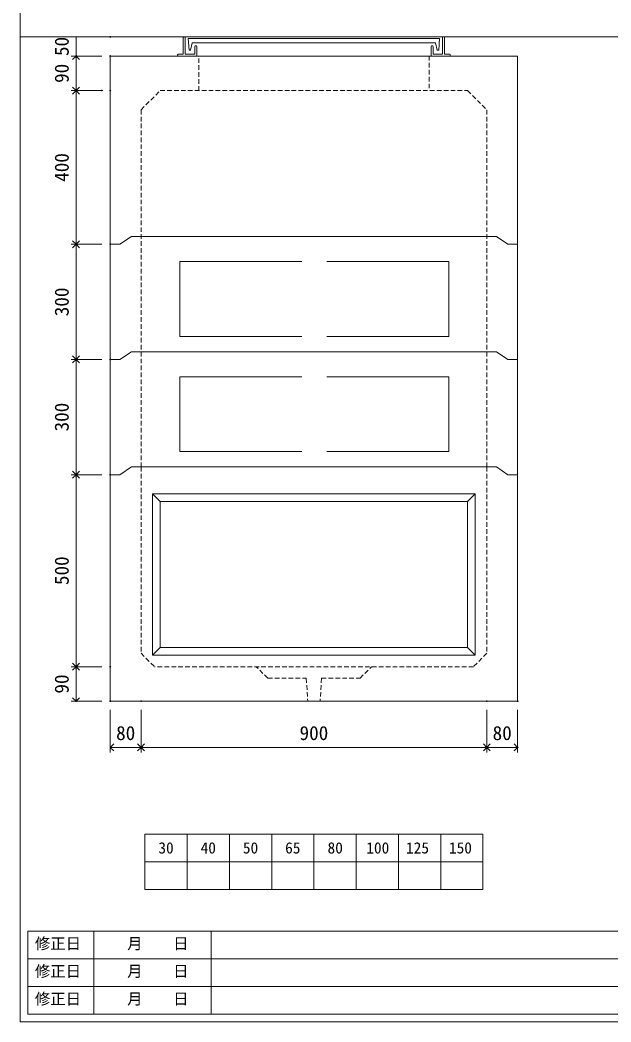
# Model space of a CAD drawing. Units: millimetres, scale not verified. Extents: x -4890 to 18490, y -2331 to 2331.
# Drawn here: x -1230 to 308, y -1944 to 664 of the extents above; entities that cross this region are included whole.
import ezdxf
from ezdxf.enums import TextEntityAlignment as Align

# ---------------------------------------------------------------- set-up
doc = ezdxf.new("R2010")
doc.units = ezdxf.units.MM
doc.header["$LTSCALE"] = 10
doc.header["$PDMODE"] = 32
doc.header["$PDSIZE"] = 2
doc.linetypes.add('DASHED1', pattern=[1.8, 1.2, -0.6])
doc.linetypes.add('USER2', pattern=[50.8, 31.75, -6.35, 6.35, -6.35])
doc.layers.add('0-1_Defpoints', color=7, linetype='Continuous')
for name, color, linetype, lineweight in [('0-2_waku', 7, 'Continuous', 18), ('0-3_gaikei', 7, 'Continuous', 18), ('0-4_kakure', 7, 'DASHED1', 5), ('0-5_sunpou', 7, 'Continuous', 5), ('0-9_uchigawa', 6, 'Continuous', 18), ('0-B_futa', 3, 'Continuous', 18), ('0-C_GL', 4, 'Continuous', 18), ('0-E_文字１', 7, 'Continuous', 18), ('1-3_uchigawa2', 6, 'USER2', 18)]:
    doc.layers.add(name, color=color, linetype=linetype, lineweight=lineweight)
doc.styles.add('ＭＳ ゴシック', font='')
doc.styles.get('ＭＳ ゴシック').set_extended_font_data('MS Gothic')

# ---------------------------------------------------------------- blocks, each defined once
blk = doc.blocks.new('_Open90')
at = {"layer": '0-5_sunpou'}
blk.add_line((0, 0), (-1, 0), dxfattribs=at)
blk.add_lwpolyline([(-0.5, 0.5), (0, 0), (-0.5, -0.5)], dxfattribs=at)
blk = doc.blocks.new('D48')
at = {"layer": '0-1_Defpoints'}
for p in [(452.32, 1654.36), (363, 1154.36), (452.32, 1154.36)]:
    blk.add_point(p, dxfattribs=at)
at = {"layer": '0-5_sunpou'}
for p, q in [((430.32, 1654.36), (350, 1654.36)), ((363, 1636.36), (363, 1172.36)), ((430.32, 1154.36), (350, 1154.36))]:
    blk.add_line(p, q, dxfattribs=at)
at = {"layer": '0-5_sunpou', "xscale": 18, "yscale": 18}
for p, rotation in [((363, 1654.36), 90), ((363, 1154.36), 270)]:
    blk.add_blockref('_Open90', p, dxfattribs=dict(at, rotation=rotation))
at = {"layer": '0-5_sunpou', "style": 'ＭＳ ゴシック'}
blk.add_text('500', height=36.66, rotation=90, dxfattribs=at).set_placement((355, 1366.86), align=Align.BOTTOM_LEFT)
blk = doc.blocks.new('D49')
at = {"layer": '0-1_Defpoints'}
for p in [(452.32, 1154.36), (363, 1064.36), (452.32, 1064.36)]:
    blk.add_point(p, dxfattribs=at)
at = {"layer": '0-5_sunpou'}
for p, q in [((430.32, 1154.36), (350, 1154.36)), ((363, 1136.36), (363, 1082.36)), ((430.32, 1064.36), (350, 1064.36))]:
    blk.add_line(p, q, dxfattribs=at)
at = {"layer": '0-5_sunpou', "xscale": 18, "yscale": 18}
for p, rotation in [((363, 1154.36), 90), ((363, 1064.36), 270)]:
    blk.add_blockref('_Open90', p, dxfattribs=dict(at, rotation=rotation))
at = {"layer": '0-5_sunpou', "style": 'ＭＳ ゴシック'}
blk.add_text('90', height=36.66, rotation=90, dxfattribs=at).set_placement((355, 1084.36), align=Align.BOTTOM_LEFT)
blk = doc.blocks.new('D50')
at = {"layer": '0-1_Defpoints'}
for p in [(452.32, 1064.36), (532.32, 1064.36), (532.32, 944.33)]:
    blk.add_point(p, dxfattribs=at)
at = {"layer": '0-5_sunpou'}
for p, q in [((452.32, 1042.36), (452.32, 931.33)), ((532.32, 1042.36), (532.32, 931.33)), ((470.32, 944.33), (514.32, 944.33))]:
    blk.add_line(p, q, dxfattribs=at)
at = {"layer": '0-5_sunpou', "xscale": 18, "yscale": 18, "rotation": 180}
blk.add_blockref('_Open90', (452.32, 944.33), dxfattribs=at)
at = {"layer": '0-5_sunpou', "xscale": 18, "yscale": 18}
blk.add_blockref('_Open90', (532.32, 944.33), dxfattribs=at)
at = {"layer": '0-5_sunpou', "style": 'ＭＳ ゴシック'}
blk.add_text('80', height=36.66, dxfattribs=at).set_placement((467.32, 952.33), align=Align.BOTTOM_LEFT)
blk = doc.blocks.new('D51')
at = {"layer": '0-1_Defpoints'}
for p in [(532.32, 1064.36), (1432.32, 1064.36), (1432.32, 944.33)]:
    blk.add_point(p, dxfattribs=at)
at = {"layer": '0-5_sunpou'}
for p, q in [((532.32, 1042.36), (532.32, 931.33)), ((1432.32, 1042.36), (1432.32, 931.33)), ((550.32, 944.33), (1414.32, 944.33))]:
    blk.add_line(p, q, dxfattribs=at)
at = {"layer": '0-5_sunpou', "xscale": 18, "yscale": 18, "rotation": 180}
blk.add_blockref('_Open90', (532.32, 944.33), dxfattribs=at)
at = {"layer": '0-5_sunpou', "xscale": 18, "yscale": 18}
blk.add_blockref('_Open90', (1432.32, 944.33), dxfattribs=at)
at = {"layer": '0-5_sunpou', "style": 'ＭＳ ゴシック'}
blk.add_text('900', height=36.66, dxfattribs=at).set_placement((944.82, 952.33), align=Align.BOTTOM_LEFT)
blk = doc.blocks.new('D52')
at = {"layer": '0-1_Defpoints'}
for p in [(1432.32, 1064.36), (1512.32, 1064.36), (1512.32, 944.33)]:
    blk.add_point(p, dxfattribs=at)
at = {"layer": '0-5_sunpou'}
for p, q in [((1432.32, 1042.36), (1432.32, 931.33)), ((1512.32, 1042.36), (1512.32, 931.33)), ((1450.32, 944.33), (1494.32, 944.33))]:
    blk.add_line(p, q, dxfattribs=at)
at = {"layer": '0-5_sunpou', "xscale": 18, "yscale": 18, "rotation": 180}
blk.add_blockref('_Open90', (1432.32, 944.33), dxfattribs=at)
at = {"layer": '0-5_sunpou', "xscale": 18, "yscale": 18}
blk.add_blockref('_Open90', (1512.32, 944.33), dxfattribs=at)
at = {"layer": '0-5_sunpou', "style": 'ＭＳ ゴシック'}
blk.add_text('80', height=36.66, dxfattribs=at).set_placement((1447.32, 952.33), align=Align.BOTTOM_LEFT)
blk = doc.blocks.new('D53')
at = {"layer": '0-1_Defpoints'}
for p in [(452.32, 2744.36), (363, 2654.36), (452.32, 2654.36)]:
    blk.add_point(p, dxfattribs=at)
at = {"layer": '0-5_sunpou'}
for p, q in [((430.32, 2744.36), (350, 2744.36)), ((363, 2726.36), (363, 2672.36)), ((430.32, 2654.36), (350, 2654.36))]:
    blk.add_line(p, q, dxfattribs=at)
at = {"layer": '0-5_sunpou', "xscale": 18, "yscale": 18}
for p, rotation in [((363, 2744.36), 90), ((363, 2654.36), 270)]:
    blk.add_blockref('_Open90', p, dxfattribs=dict(at, rotation=rotation))
at = {"layer": '0-5_sunpou', "style": 'ＭＳ ゴシック'}
blk.add_text('90', height=36.66, rotation=90, dxfattribs=at).set_placement((355, 2674.36), align=Align.BOTTOM_LEFT)
blk = doc.blocks.new('D54')
at = {"layer": '0-1_Defpoints'}
for p in [(430.32, 2654.36), (363, 2254.36), (452.32, 2254.36)]:
    blk.add_point(p, dxfattribs=at)
at = {"layer": '0-5_sunpou'}
for p, q in [((408.32, 2654.36), (350, 2654.36)), ((363, 2636.36), (363, 2272.36)), ((430.32, 2254.36), (350, 2254.36))]:
    blk.add_line(p, q, dxfattribs=at)
at = {"layer": '0-5_sunpou', "xscale": 18, "yscale": 18}
for p, rotation in [((363, 2654.36), 90), ((363, 2254.36), 270)]:
    blk.add_blockref('_Open90', p, dxfattribs=dict(at, rotation=rotation))
at = {"layer": '0-5_sunpou', "style": 'ＭＳ ゴシック'}
blk.add_text('400', height=36.66, rotation=90, dxfattribs=at).set_placement((355, 2416.86), align=Align.BOTTOM_LEFT)
blk = doc.blocks.new('D55')
at = {"layer": '0-1_Defpoints'}
for p in [(452.32, 2254.36), (363, 1954.36), (452.32, 1954.36)]:
    blk.add_point(p, dxfattribs=at)
at = {"layer": '0-5_sunpou'}
for p, q in [((430.32, 2254.36), (350, 2254.36)), ((363, 2236.36), (363, 1972.36)), ((430.32, 1954.36), (350, 1954.36))]:
    blk.add_line(p, q, dxfattribs=at)
at = {"layer": '0-5_sunpou', "xscale": 18, "yscale": 18}
for p, rotation in [((363, 2254.36), 90), ((363, 1954.36), 270)]:
    blk.add_blockref('_Open90', p, dxfattribs=dict(at, rotation=rotation))
at = {"layer": '0-5_sunpou', "style": 'ＭＳ ゴシック'}
blk.add_text('300', height=36.66, rotation=90, dxfattribs=at).set_placement((355, 2066.86), align=Align.BOTTOM_LEFT)
blk = doc.blocks.new('D56')
at = {"layer": '0-1_Defpoints'}
for p in [(452.32, 1954.36), (363, 1654.36), (452.32, 1654.36)]:
    blk.add_point(p, dxfattribs=at)
at = {"layer": '0-5_sunpou'}
for p, q in [((430.32, 1954.36), (350, 1954.36)), ((363, 1936.36), (363, 1672.36)), ((430.32, 1654.36), (350, 1654.36))]:
    blk.add_line(p, q, dxfattribs=at)
at = {"layer": '0-5_sunpou', "xscale": 18, "yscale": 18}
for p, rotation in [((363, 1954.36), 90), ((363, 1654.36), 270)]:
    blk.add_blockref('_Open90', p, dxfattribs=dict(at, rotation=rotation))
at = {"layer": '0-5_sunpou', "style": 'ＭＳ ゴシック'}
blk.add_text('300', height=36.66, rotation=90, dxfattribs=at).set_placement((355, 1766.86), align=Align.BOTTOM_LEFT)
blk = doc.blocks.new('D45')
at = {"layer": '0-1_Defpoints'}
for p in [(452.32, 2794.36), (363, 2744.36), (452.32, 2744.36)]:
    blk.add_point(p, dxfattribs=at)
at = {"layer": '0-5_sunpou'}
for p, q in [((430.32, 2794.36), (350, 2794.36)), ((363, 2794.36), (363, 2744.36)), ((430.32, 2744.36), (350, 2744.36))]:
    blk.add_line(p, q, dxfattribs=at)
at = {"layer": '0-5_sunpou', "style": 'ＭＳ ゴシック'}
blk.add_text('50', height=36.66, rotation=90, dxfattribs=at).set_placement((355, 2744.36), align=Align.BOTTOM_LEFT)

msp = doc.modelspace()

# ---------------------------------------------------------------- linework, layer by layer
at = {"layer": '0-2_waku'}
for p, q in [((-1229.68, 2330.57), (-1229.68, -1944.43)), ((-904.68, -1455.43), (-24.68, -1455.43)), ((-904.68, -1455.43), (-904.68, -1599.43)), ((-904.68, -1455.43), (-904.68, -1599.43)), ((-904.68, -1455.43), (-904.68, -1599.43)), ((-904.68, -1455.43), (-904.68, -1599.43)), ((-794.68, -1455.43), (-794.68, -1599.43)), ((-684.68, -1455.43), (-684.68, -1599.43)), ((-684.68, -1455.43), (-684.68, -1599.43)), ((-574.68, -1455.43), (-574.68, -1599.43)), ((-464.68, -1455.43), (-464.68, -1599.43)), ((-354.68, -1455.43), (-354.68, -1599.43)), ((-244.68, -1455.43), (-244.68, -1599.43)), ((-134.68, -1455.43), (-134.68, -1599.43)), ((-24.68, -1455.43), (-24.68, -1599.43)), ((-904.68, -1527.43), (-24.68, -1527.43)), ((-904.68, -1599.43), (-24.68, -1599.43)), ((-1209.68, -1708.43), (-1209.68, -1924.43)), ((-1209.68, -1708.43), (818.32, -1708.43)), ((-1037.18, -1708.43), (-1037.18, -1924.43)), ((-732.18, -1708.43), (-732.18, -1924.43)), ((-732.18, -1708.43), (-732.18, -1924.43)), ((-1209.68, -1780.43), (818.32, -1780.43)), ((-1209.68, -1852.43), (530.32, -1852.43)), ((-1209.68, -1924.43), (818.32, -1924.43)), ((-1229.68, -1944.43), (4890.32, -1944.43)), ((-1229.68, -1944.43), (4890.32, -1944.43))]:
    msp.add_line(p, q, dxfattribs=at)
at = {"layer": '0-3_gaikei'}
for p, q in [((-994.68, 570.57), (65.32, 570.57)), ((-994.68, 570.57), (-994.68, -1109.43)), ((-899.68, 570.57), (-789.68, 570.57)), ((-899.68, 570.57), (-789.68, 570.57)), ((-864.68, 570.57), (-64.68, 570.57)), ((-29.68, 570.57), (-139.68, 570.57)), ((65.32, 570.57), (65.32, -1109.43)), ((-969.68, 80.57), (-994.68, 80.57)), ((-969.68, 80.57), (-939.68, 100.57)), ((-939.68, 100.57), (10.32, 100.57)), ((10.32, 100.57), (40.32, 80.57)), ((40.32, 80.57), (65.32, 80.57)), ((-969.68, -219.43), (-939.68, -199.43)), ((-939.68, -199.43), (10.32, -199.43)), ((10.32, -199.43), (40.32, -219.43)), ((-969.68, -219.43), (-994.68, -219.43)), ((40.32, -219.43), (65.32, -219.43)), ((-969.68, -519.43), (-994.68, -519.43)), ((-969.68, -519.43), (-939.68, -499.43)), ((-939.68, -499.43), (10.32, -499.43)), ((10.32, -499.43), (40.32, -519.43)), ((40.32, -519.43), (65.32, -519.43)), ((65.32, -1109.43), (-994.68, -1109.43))]:
    msp.add_line(p, q, dxfattribs=at)
at = {"layer": '0-4_kakure'}
for p, q in [((-764.68, 480.57), (-764.68, 570.57)), ((-164.68, 570.57), (-164.68, 480.57)), ((-914.68, 430.57), (-864.68, 480.57)), ((-864.68, 480.57), (-64.68, 480.57)), ((-64.68, 480.57), (-14.68, 430.57)), ((-914.68, 430.57), (-914.68, -499.43)), ((-14.68, 430.57), (-14.68, -499.43)), ((-914.68, -499.43), (-914.68, -984.43)), ((-14.68, -499.43), (-14.68, -984.43)), ((-914.68, -984.43), (-879.68, -1019.43)), ((-14.68, -984.43), (-49.68, -1019.43)), ((-49.68, -1019.43), (-879.68, -1019.43)), ((-584.68, -1049.43), (-614.68, -1019.43)), ((-344.68, -1049.43), (-314.68, -1019.43)), ((-584.68, -1049.43), (-484.68, -1049.43)), ((-484.68, -1049.43), (-480.68, -1109.43)), ((-444.68, -1049.43), (-448.68, -1109.43)), ((-444.68, -1049.43), (-344.68, -1049.43))]:
    msp.add_line(p, q, dxfattribs=at)
at = {"layer": '0-9_uchigawa'}
for p, q in [((-884.68, -569.43), (-884.68, -989.43)), ((-884.68, -569.43), (-464.68, -569.43)), ((-884.68, -569.43), (-864.68, -589.43)), ((-464.68, -569.43), (-44.68, -569.43)), ((-464.68, -569.43), (-44.68, -569.43)), ((-44.68, -569.43), (-64.68, -589.43)), ((-44.68, -569.43), (-44.68, -989.43)), ((-864.68, -589.43), (-864.68, -969.43)), ((-864.68, -589.43), (-464.68, -589.43)), ((-864.68, -589.43), (-464.68, -589.43)), ((-464.68, -589.43), (-64.68, -589.43)), ((-64.68, -589.43), (-64.68, -969.43)), ((-864.68, -969.43), (-884.68, -989.43)), ((-884.68, -989.43), (-464.68, -989.43)), ((-864.68, -969.43), (-464.68, -969.43)), ((-464.68, -969.43), (-64.68, -969.43)), ((-464.68, -989.43), (-44.68, -989.43)), ((-64.68, -969.43), (-44.68, -989.43))]:
    msp.add_line(p, q, dxfattribs=at)
at = {"layer": '0-B_futa'}
for p, q in [((-804.69, 618.57), (-804.69, 575.57)), ((-802.69, 620.57), (-799.69, 620.57)), ((-799.69, 620.57), (-799.69, 575.57)), ((-791.87, 616.07), (-137.54, 616.07)), ((-791.87, 616.07), (-789.38, 586.07)), ((-781.35, 605.07), (-785.67, 586.07)), ((-781.35, 605.07), (-148.02, 605.07)), ((-148.02, 605.07), (-143.7, 586.07)), ((-137.54, 616.07), (-139.79, 586.07)), ((-129.68, 620.57), (-129.68, 575.57)), ((-129.68, 620.57), (-126.68, 620.57)), ((-124.68, 618.57), (-124.68, 575.57)), ((-817.69, 575.57), (-804.69, 575.57)), ((-799.69, 575.57), (-774.69, 575.57)), ((-789.38, 586.07), (-785.67, 586.07)), ((-774.69, 595.57), (-774.69, 575.57)), ((-772.69, 597.57), (-771.69, 597.57)), ((-769.69, 595.57), (-769.69, 570.57)), ((-159.68, 595.57), (-159.68, 570.57)), ((-156.68, 597.57), (-157.68, 597.57)), ((-154.68, 595.57), (-154.68, 575.57)), ((-129.68, 575.57), (-154.68, 575.57)), ((-139.79, 586.07), (-143.7, 586.07)), ((-111.68, 575.57), (-124.68, 575.57)), ((-819.69, 573.57), (-819.69, 572.57)), ((-769.69, 570.57), (-817.69, 570.57)), ((-159.68, 570.57), (-111.68, 570.57)), ((-109.68, 573.57), (-109.68, 572.57))]:
    msp.add_line(p, q, dxfattribs=at)
for centre, start, end in [((-802.69, 618.57), 90, 180), ((-126.68, 618.57), 0, 90), ((-817.69, 573.57), 90, 180), ((-772.69, 595.57), 90, 180), ((-771.69, 595.57), 0, 90), ((-157.68, 595.57), 90, 180), ((-156.68, 595.57), 0, 90), ((-111.68, 573.57), 0, 90), ((-817.69, 572.57), 180, 270), ((-111.68, 572.57), 270, 0)]:
    msp.add_arc(centre, 2, start, end, dxfattribs=at)
at = {"layer": '0-C_GL'}
for p, q in [((-1229.68, 620.57), (4890.32, 620.57)), ((-1229.63, 620.57), (4890.37, 620.57))]:
    msp.add_line(p, q, dxfattribs=at)
at = {"layer": '1-3_uchigawa2'}
for p, q in [((-813.95, 35.57), (-463.95, 35.57)), ((-813.95, 35.57), (-813.95, -159.43)), ((-113.95, 35.57), (-463.95, 35.57)), ((-113.95, 35.57), (-113.95, -159.43)), ((-813.95, -159.43), (-464.68, -159.43)), ((-113.95, -159.43), (-463.22, -159.43)), ((-813.95, -264.43), (-463.95, -264.43)), ((-813.95, -264.43), (-813.95, -459.43)), ((-113.95, -264.43), (-463.95, -264.43)), ((-113.95, -264.43), (-113.95, -459.43)), ((-813.95, -459.43), (-464.68, -459.43)), ((-113.95, -459.43), (-463.22, -459.43))]:
    msp.add_line(p, q, dxfattribs=at)

# ---------------------------------------------------------------- block references
at = {"layer": '0-5_sunpou'}
for name in ['D45', 'D53', 'D54', 'D55', 'D56', 'D48', 'D49', 'D50', 'D51', 'D52']:
    msp.add_blockref(name, (-1447, -2173.79), dxfattribs=at)

# ---------------------------------------------------------------- texts
at = {"layer": '0-E_文字１', "style": 'ＭＳ ゴシック'}
for s, p in [('30', (-869.67, -1514.61)), ('40', (-759.67, -1514.61)), ('50', (-649.67, -1514.61)), ('65', (-539.67, -1514.61)), ('80', (-429.26, -1514.61)), ('100', (-328.39, -1514.61)), ('125', (-225, -1514.61)), ('150', (-113.24, -1514.61)), ('修正日', (-1191.03, -1763.72)), ('\u3000\u3000月\u3000\u3000日', (-1030.88, -1763.72)), ('修正日', (-1191.03, -1835.72)), ('\u3000\u3000月\u3000\u3000日', (-1030.88, -1835.72)), ('修正日', (-1191.03, -1907.72)), ('\u3000\u3000月\u3000\u3000日', (-1030.88, -1907.72))]:
    msp.add_text(s, height=29.33, dxfattribs=at).set_placement(p, align=Align.BOTTOM_LEFT)

doc.saveas('drawing.dxf')
